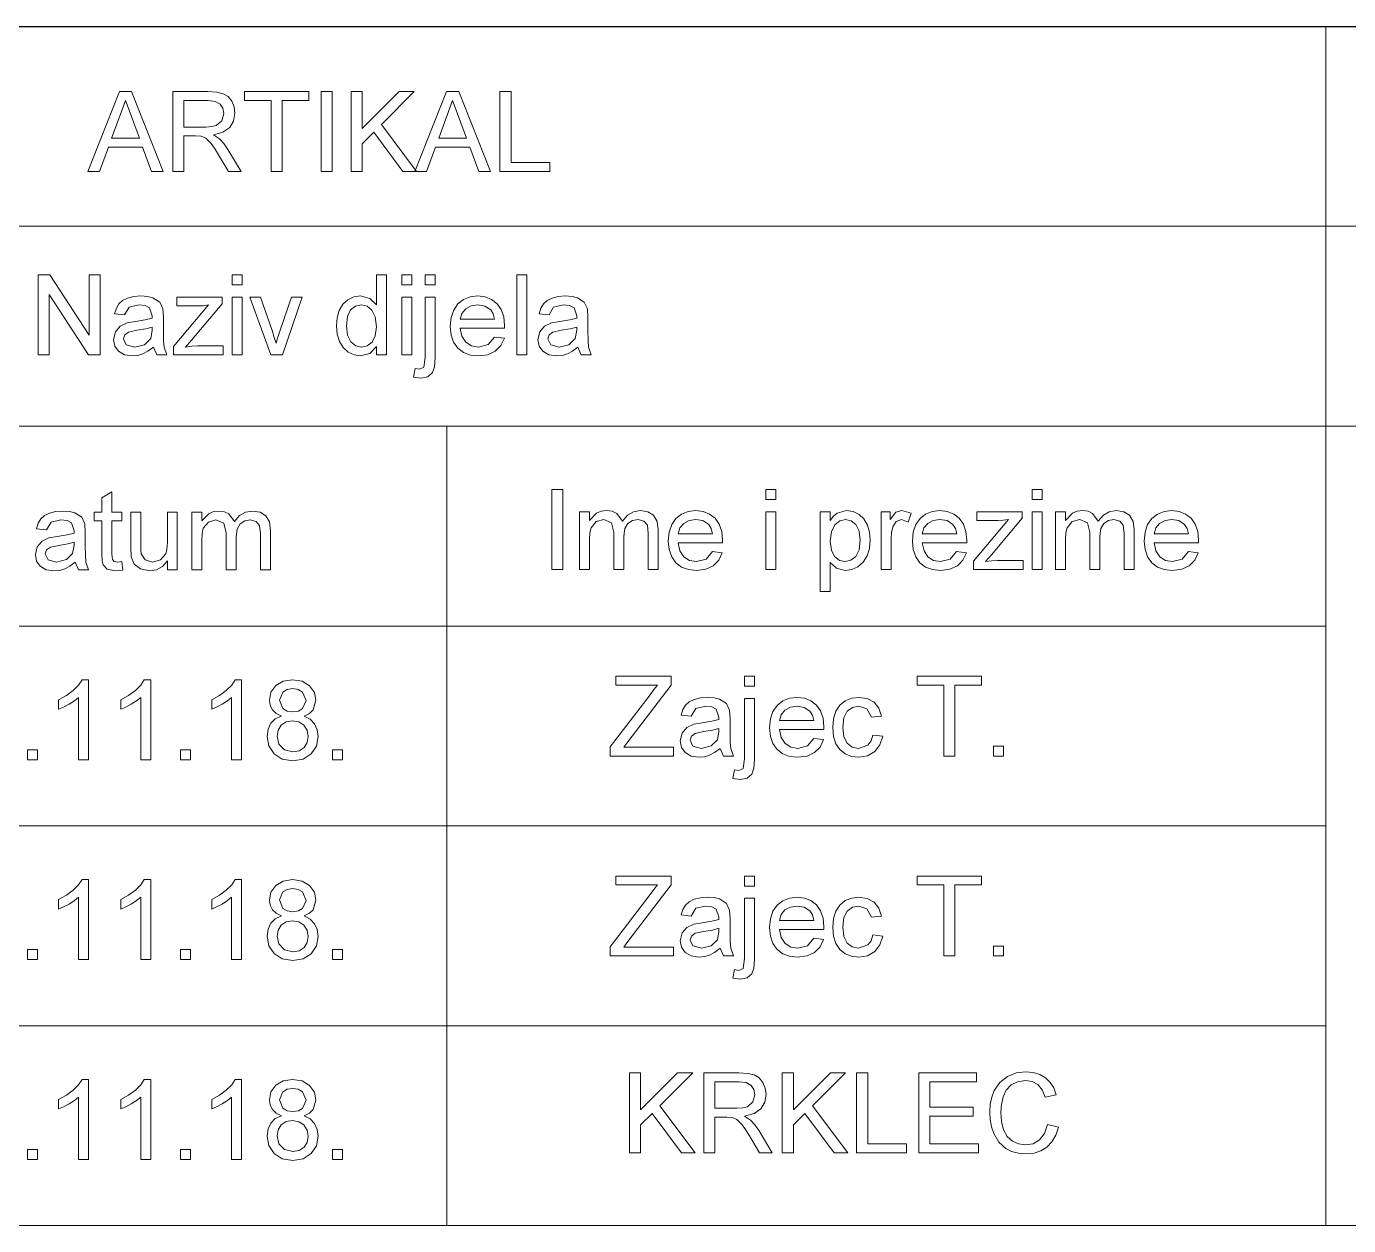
# Model space of a CAD drawing. Extents: x 0 to 420, y 0 to 594.
# Drawn here: x 336.38 to 369.14, y 31.77 to 61.47 of the extents above; entities that cross this region are included whole.
import ezdxf

# ---------------------------------------------------------------- set-up
doc = ezdxf.new("R2010")
doc.units = 0

msp = doc.modelspace()

# ---------------------------------------------------------------- linework, layer by layer
at = {"color": 3, "lineweight": 30}
msp.add_line((201.425, 61.47), (412.971, 61.47), dxfattribs=at)
at = {"lineweight": 13}
for p, q in [((368.578, 61.47), (368.578, 31.77)), ((201.425, 56.52), (412.971, 56.52)), ((412.971, 51.57), (201.425, 51.57)), ((201.425, 46.62), (368.578, 46.62)), ((201.425, 41.67), (368.578, 41.67)), ((201.425, 36.72), (368.578, 36.72)), ((201.425, 31.77), (412.971, 31.77))]:
    msp.add_line(p, q, dxfattribs=at)
at = {"lineweight": 13, "ltscale": 0.495}
msp.add_line((346.798, 51.57), (346.798, 31.77), dxfattribs=at)
at = {"lineweight": 13}
for points in [[(337.899, 57.879), (338.684, 59.858), (338.987, 59.858), (339.772, 57.879), (339.481, 57.879), (339.26, 58.484), (338.411, 58.484), (338.189, 57.879)], [(338.492, 58.704), (339.178, 58.704), (338.983, 59.237), (338.9, 59.462), (338.835, 59.638), (338.769, 59.457), (338.701, 59.272)], [(340.008, 57.879), (340.008, 59.858), (340.872, 59.858), (341.095, 59.845), (341.257, 59.805), (341.376, 59.732), (341.468, 59.618), (341.527, 59.476), (341.547, 59.321), (341.514, 59.128), (341.416, 58.969), (341.25, 58.851), (341.013, 58.786), (341.166, 58.687), (341.273, 58.568), (341.374, 58.421), (341.703, 57.879), (341.387, 57.879), (341.136, 58.294), (341.036, 58.452), (340.955, 58.568), (340.828, 58.699), (340.713, 58.75), (340.573, 58.759), (340.283, 58.759), (340.283, 57.879)], [(340.283, 58.978), (340.822, 58.978), (340.974, 58.988), (341.085, 59.016), (341.224, 59.135), (341.272, 59.314), (341.249, 59.443), (341.178, 59.547), (341.058, 59.615), (340.883, 59.638), (340.283, 59.638)], [(342.445, 57.879), (342.445, 59.638), (341.786, 59.638), (341.786, 59.858), (343.38, 59.858), (343.38, 59.638), (342.72, 59.638), (342.72, 57.879)], [(343.682, 57.879), (343.682, 59.858), (343.957, 59.858), (343.957, 57.879)], [(344.424, 57.879), (344.424, 59.858), (344.699, 59.858), (344.699, 58.941), (345.616, 59.858), (345.991, 59.858), (345.176, 59.043), (346.046, 57.879), (345.71, 57.879), (344.984, 58.85), (344.699, 58.566), (344.699, 57.879)], [(346.003, 57.879), (346.788, 59.858), (347.091, 59.858), (347.876, 57.879), (347.585, 57.879), (347.364, 58.484), (346.515, 58.484), (346.293, 57.879)], [(346.596, 58.704), (347.282, 58.704), (347.087, 59.237), (347.004, 59.462), (346.939, 59.638), (346.873, 59.457), (346.805, 59.272)], [(348.112, 57.879), (348.112, 59.858), (348.387, 59.858), (348.387, 58.099), (349.349, 58.099), (349.349, 57.879)], [(336.668, 53.337), (336.668, 55.316), (336.959, 55.316), (337.932, 53.822), (337.932, 55.316), (338.207, 55.316), (338.207, 53.337), (337.916, 53.337), (336.943, 54.832), (336.943, 53.337)], [(341.478, 55.069), (341.478, 55.316), (341.725, 55.316), (341.725, 55.069)], [(345.051, 53.337), (345.051, 53.545), (344.887, 53.369), (344.661, 53.31), (344.501, 53.333), (344.355, 53.403), (344.231, 53.516), (344.139, 53.665), (344.081, 53.845), (344.062, 54.051), (344.079, 54.253), (344.132, 54.436), (344.221, 54.589), (344.344, 54.702), (344.494, 54.771), (344.66, 54.794), (344.888, 54.734), (345.051, 54.578), (345.051, 55.316), (345.299, 55.316), (345.299, 53.337)], [(345.683, 55.069), (345.683, 55.316), (345.931, 55.316), (345.931, 55.069)], [(346.261, 55.069), (346.261, 55.316), (346.508, 55.316), (346.508, 55.069)], [(348.531, 53.337), (348.531, 55.316), (348.778, 55.316), (348.778, 53.337)], [(339.526, 53.53), (339.392, 53.427), (339.267, 53.359), (339.142, 53.322), (339.009, 53.31), (338.808, 53.338), (338.659, 53.424), (338.568, 53.555), (338.537, 53.717), (338.583, 53.908), (338.704, 54.046), (338.872, 54.125), (339.08, 54.161), (339.326, 54.2), (339.498, 54.244), (339.499, 54.303), (339.433, 54.498), (339.323, 54.555), (339.169, 54.574), (338.927, 54.52), (338.812, 54.327), (338.564, 54.354), (338.608, 54.492), (338.672, 54.6), (338.763, 54.682), (338.888, 54.744), (339.04, 54.781), (339.216, 54.794), (339.383, 54.783), (339.516, 54.75), (339.686, 54.641), (339.762, 54.474), (339.774, 54.257), (339.774, 53.95), (339.778, 53.684), (339.79, 53.529), (339.856, 53.337), (339.609, 53.337)], [(340.021, 53.337), (340.021, 53.544), (340.89, 54.574), (340.756, 54.554), (340.639, 54.547), (340.104, 54.547), (340.104, 54.767), (341.231, 54.767), (341.231, 54.603), (340.467, 53.698), (340.325, 53.53), (340.478, 53.55), (340.62, 53.557), (341.258, 53.557), (341.258, 53.337)], [(341.478, 53.337), (341.478, 54.767), (341.725, 54.767), (341.725, 53.337)], [(342.436, 53.337), (341.918, 54.767), (342.18, 54.767), (342.474, 53.911), (342.521, 53.769), (342.564, 53.622), (342.602, 53.747), (342.652, 53.894), (342.948, 54.767), (343.21, 54.767), (342.726, 53.337)], [(345.683, 53.337), (345.683, 54.767), (345.931, 54.767), (345.931, 53.337)], [(345.969, 52.787), (346.014, 52.999), (346.122, 52.98), (346.226, 53.029), (346.261, 53.273), (346.261, 54.767), (346.508, 54.767), (346.508, 53.261), (346.491, 53.038), (346.441, 52.895), (346.326, 52.794), (346.155, 52.76)], [(347.978, 53.777), (348.221, 53.75), (348.134, 53.564), (347.996, 53.425), (347.81, 53.339), (347.578, 53.31), (347.379, 53.331), (347.209, 53.395), (347.069, 53.502), (346.965, 53.647), (346.902, 53.826), (346.882, 54.04), (346.903, 54.261), (346.966, 54.446), (347.071, 54.596), (347.211, 54.706), (347.375, 54.772), (347.564, 54.794), (347.747, 54.773), (347.907, 54.709), (348.043, 54.602), (348.146, 54.456), (348.208, 54.276), (348.228, 54.061), (348.227, 53.997), (347.129, 53.997), (347.171, 53.797), (347.269, 53.65), (347.41, 53.56), (347.582, 53.53), (347.821, 53.589)], [(350.042, 53.53), (349.908, 53.427), (349.783, 53.359), (349.658, 53.322), (349.525, 53.31), (349.324, 53.338), (349.175, 53.424), (349.084, 53.555), (349.053, 53.717), (349.099, 53.908), (349.22, 54.046), (349.388, 54.125), (349.596, 54.161), (349.842, 54.2), (350.014, 54.244), (350.015, 54.303), (349.949, 54.498), (349.839, 54.555), (349.685, 54.574), (349.443, 54.52), (349.328, 54.327), (349.08, 54.354), (349.124, 54.492), (349.188, 54.6), (349.279, 54.682), (349.404, 54.744), (349.556, 54.781), (349.732, 54.794), (349.899, 54.783), (350.032, 54.75), (350.202, 54.641), (350.278, 54.474), (350.29, 54.257), (350.29, 53.95), (350.294, 53.684), (350.306, 53.529), (350.372, 53.337), (350.125, 53.337)], [(344.309, 54.052), (344.337, 53.822), (344.421, 53.659), (344.542, 53.562), (344.684, 53.53), (344.826, 53.561), (344.944, 53.654), (345.024, 53.81), (345.051, 54.032), (345.024, 54.275), (344.942, 54.443), (344.82, 54.541), (344.674, 54.574), (344.531, 54.543), (344.413, 54.448), (344.335, 54.286)], [(347.129, 54.217), (347.981, 54.217), (347.948, 54.354), (347.883, 54.452), (347.741, 54.544), (347.563, 54.574), (347.399, 54.55), (347.263, 54.477), (347.169, 54.363)], [(339.499, 54.024), (339.339, 53.98), (339.115, 53.944), (338.91, 53.901), (338.817, 53.831), (338.784, 53.729), (338.855, 53.587), (339.064, 53.53), (339.305, 53.588), (339.46, 53.739), (339.498, 53.948)], [(350.015, 54.024), (349.855, 53.98), (349.631, 53.944), (349.426, 53.901), (349.333, 53.831), (349.3, 53.729), (349.371, 53.587), (349.58, 53.53), (349.821, 53.588), (349.976, 53.739), (350.014, 53.948)], [(338.745, 48.219), (338.772, 48.005), (338.589, 47.984), (338.383, 48.025), (338.28, 48.133), (338.258, 48.236), (338.25, 48.414), (338.25, 49.221), (338.058, 49.221), (338.058, 49.441), (338.25, 49.441), (338.25, 49.794), (338.497, 49.939), (338.497, 49.441), (338.745, 49.441), (338.745, 49.221), (338.497, 49.221), (338.497, 48.399), (338.51, 48.268), (338.553, 48.221), (338.637, 48.204)], [(349.397, 48.022), (349.397, 50.001), (349.672, 50.001), (349.672, 48.022)], [(354.702, 49.754), (354.702, 50.001), (354.949, 50.001), (354.949, 49.754)], [(361.298, 49.754), (361.298, 50.001), (361.546, 50.001), (361.546, 49.754)], [(337.59, 48.204), (337.456, 48.101), (337.331, 48.034), (337.206, 47.996), (337.072, 47.984), (336.872, 48.013), (336.723, 48.099), (336.631, 48.229), (336.601, 48.391), (336.647, 48.582), (336.768, 48.72), (336.936, 48.8), (337.144, 48.836), (337.39, 48.874), (337.562, 48.919), (337.563, 48.977), (337.497, 49.172), (337.387, 49.229), (337.233, 49.248), (336.991, 49.194), (336.876, 49.001), (336.628, 49.029), (336.672, 49.166), (336.736, 49.274), (336.827, 49.357), (336.952, 49.418), (337.104, 49.456), (337.279, 49.468), (337.447, 49.457), (337.58, 49.425), (337.75, 49.315), (337.826, 49.148), (337.838, 48.932), (337.838, 48.624), (337.842, 48.359), (337.854, 48.203), (337.92, 48.012), (337.673, 48.012)], [(340.476, 48.012), (340.476, 49.441), (340.724, 49.441), (340.724, 49.226), (340.898, 49.402), (341.014, 49.452), (341.145, 49.468), (341.285, 49.451), (341.398, 49.4), (341.537, 49.209), (341.663, 49.353), (341.811, 49.439), (341.983, 49.468), (342.172, 49.439), (342.313, 49.351), (342.399, 49.202), (342.428, 48.989), (342.428, 48.012), (342.181, 48.012), (342.181, 48.901), (342.157, 49.108), (342.072, 49.21), (341.926, 49.248), (341.788, 49.224), (341.676, 49.149), (341.601, 49.021), (341.576, 48.832), (341.576, 48.012), (341.329, 48.012), (341.329, 48.929), (341.269, 49.169), (341.076, 49.248), (340.888, 49.195), (340.763, 49.04), (340.734, 48.914), (340.724, 48.744), (340.724, 48.012)], [(350.084, 48.022), (350.084, 49.451), (350.332, 49.451), (350.332, 49.236), (350.505, 49.412), (350.622, 49.462), (350.752, 49.479), (350.893, 49.462), (351.006, 49.41), (351.145, 49.219), (351.27, 49.363), (351.419, 49.45), (351.59, 49.479), (351.78, 49.45), (351.92, 49.362), (352.007, 49.212), (352.036, 49), (352.036, 48.022), (351.788, 48.022), (351.788, 48.912), (351.765, 49.119), (351.679, 49.22), (351.534, 49.259), (351.396, 49.234), (351.283, 49.16), (351.208, 49.031), (351.184, 48.843), (351.184, 48.022), (350.936, 48.022), (350.936, 48.94), (350.877, 49.179), (350.684, 49.259), (350.496, 49.206), (350.37, 49.05), (350.341, 48.925), (350.332, 48.755), (350.332, 48.022)], [(353.379, 48.462), (353.622, 48.434), (353.536, 48.249), (353.398, 48.11), (353.211, 48.024), (352.979, 47.995), (352.78, 48.016), (352.611, 48.08), (352.471, 48.187), (352.367, 48.332), (352.304, 48.511), (352.283, 48.725), (352.304, 48.946), (352.367, 49.131), (352.473, 49.281), (352.612, 49.391), (352.776, 49.457), (352.965, 49.479), (353.149, 49.458), (353.308, 49.393), (353.444, 49.287), (353.547, 49.141), (353.609, 48.961), (353.63, 48.745), (353.629, 48.682), (352.53, 48.682), (352.572, 48.482), (352.67, 48.335), (352.811, 48.245), (352.984, 48.215), (353.223, 48.274)], [(356.049, 47.472), (356.049, 49.451), (356.296, 49.451), (356.296, 49.232), (356.377, 49.34), (356.467, 49.417), (356.698, 49.479), (356.865, 49.456), (357.012, 49.385), (357.131, 49.273), (357.216, 49.121), (357.268, 48.943), (357.286, 48.748), (357.266, 48.54), (357.208, 48.355), (357.112, 48.201), (356.981, 48.088), (356.828, 48.018), (356.668, 47.995), (356.453, 48.051), (356.296, 48.194), (356.296, 47.472)], [(357.56, 48.022), (357.56, 49.451), (357.78, 49.451), (357.78, 49.26), (357.924, 49.436), (358.07, 49.479), (358.302, 49.411), (358.223, 49.19), (358.06, 49.259), (357.929, 49.21), (357.846, 49.075), (357.817, 48.937), (357.808, 48.786), (357.808, 48.022)], [(359.426, 48.462), (359.669, 48.434), (359.583, 48.249), (359.445, 48.11), (359.258, 48.024), (359.026, 47.995), (358.827, 48.016), (358.658, 48.08), (358.518, 48.187), (358.413, 48.332), (358.351, 48.511), (358.33, 48.725), (358.351, 48.946), (358.414, 49.131), (358.52, 49.281), (358.659, 49.391), (358.823, 49.457), (359.012, 49.479), (359.196, 49.458), (359.355, 49.393), (359.491, 49.287), (359.594, 49.141), (359.656, 48.961), (359.677, 48.745), (359.676, 48.682), (358.577, 48.682), (358.619, 48.482), (358.717, 48.335), (358.858, 48.245), (359.031, 48.215), (359.27, 48.274)], [(361.876, 48.022), (361.876, 49.451), (362.123, 49.451), (362.123, 49.236), (362.297, 49.412), (362.413, 49.462), (362.544, 49.479), (362.685, 49.462), (362.797, 49.41), (362.936, 49.219), (363.062, 49.363), (363.21, 49.45), (363.382, 49.479), (363.572, 49.45), (363.712, 49.362), (363.798, 49.212), (363.827, 49), (363.827, 48.022), (363.58, 48.022), (363.58, 48.912), (363.556, 49.119), (363.471, 49.22), (363.325, 49.259), (363.187, 49.234), (363.075, 49.16), (363, 49.031), (362.975, 48.843), (362.975, 48.022), (362.728, 48.022), (362.728, 48.94), (362.669, 49.179), (362.476, 49.259), (362.287, 49.206), (362.162, 49.05), (362.133, 48.925), (362.123, 48.755), (362.123, 48.022)], [(365.171, 48.462), (365.414, 48.434), (365.327, 48.249), (365.189, 48.11), (365.003, 48.024), (364.771, 47.995), (364.572, 48.016), (364.402, 48.08), (364.262, 48.187), (364.158, 48.332), (364.095, 48.511), (364.075, 48.725), (364.096, 48.946), (364.159, 49.131), (364.264, 49.281), (364.404, 49.391), (364.568, 49.457), (364.757, 49.479), (364.94, 49.458), (365.1, 49.393), (365.236, 49.287), (365.339, 49.141), (365.401, 48.961), (365.421, 48.745), (365.42, 48.682), (364.322, 48.682), (364.364, 48.482), (364.462, 48.335), (364.603, 48.245), (364.775, 48.215), (365.014, 48.274)], [(339.872, 48.012), (339.872, 48.237), (339.752, 48.097), (339.606, 48.012), (339.435, 47.984), (339.208, 48.032), (339.051, 48.154), (338.979, 48.333), (338.965, 48.558), (338.965, 49.441), (339.212, 49.441), (339.212, 48.658), (339.216, 48.502), (339.227, 48.406), (339.321, 48.258), (339.5, 48.204), (339.701, 48.259), (339.833, 48.409), (339.862, 48.526), (339.872, 48.685), (339.872, 49.441), (340.119, 49.441), (340.119, 48.012)], [(352.53, 48.902), (353.382, 48.902), (353.349, 49.039), (353.285, 49.137), (353.143, 49.229), (352.964, 49.259), (352.8, 49.235), (352.665, 49.162), (352.57, 49.048)], [(354.702, 48.022), (354.702, 49.451), (354.949, 49.451), (354.949, 48.022)], [(356.296, 48.725), (356.323, 48.498), (356.403, 48.339), (356.522, 48.246), (356.662, 48.215), (356.806, 48.247), (356.928, 48.344), (357.011, 48.508), (357.038, 48.744), (357.011, 48.97), (356.93, 49.131), (356.812, 49.227), (356.673, 49.259), (356.533, 49.225), (356.41, 49.122), (356.325, 48.955)], [(358.577, 48.902), (359.429, 48.902), (359.396, 49.039), (359.332, 49.137), (359.19, 49.229), (359.011, 49.259), (358.847, 49.235), (358.712, 49.162), (358.617, 49.048)], [(359.842, 48.022), (359.842, 48.229), (360.711, 49.259), (360.577, 49.238), (360.46, 49.232), (359.924, 49.232), (359.924, 49.451), (361.051, 49.451), (361.051, 49.288), (360.288, 48.383), (360.146, 48.215), (360.298, 48.235), (360.441, 48.242), (361.079, 48.242), (361.079, 48.022)], [(361.298, 48.022), (361.298, 49.451), (361.546, 49.451), (361.546, 48.022)], [(364.322, 48.902), (365.174, 48.902), (365.141, 49.039), (365.076, 49.137), (364.934, 49.229), (364.756, 49.259), (364.592, 49.235), (364.456, 49.162), (364.362, 49.048)], [(337.563, 48.699), (337.403, 48.655), (337.179, 48.618), (336.974, 48.575), (336.881, 48.505), (336.848, 48.404), (336.919, 48.261), (337.127, 48.204), (337.369, 48.263), (337.524, 48.413), (337.562, 48.622)], [(337.919, 43.309), (337.672, 43.309), (337.672, 44.851), (337.569, 44.768), (337.438, 44.684), (337.3, 44.611), (337.177, 44.559), (337.177, 44.793), (337.372, 44.899), (337.54, 45.024), (337.673, 45.158), (337.76, 45.288), (337.919, 45.288)], [(339.459, 43.309), (339.211, 43.309), (339.211, 44.851), (339.108, 44.768), (338.977, 44.684), (338.839, 44.611), (338.716, 44.559), (338.716, 44.793), (338.911, 44.899), (339.079, 45.024), (339.212, 45.158), (339.299, 45.288), (339.459, 45.288)], [(341.712, 43.309), (341.465, 43.309), (341.465, 44.851), (341.362, 44.768), (341.231, 44.684), (341.093, 44.611), (340.97, 44.559), (340.97, 44.793), (341.165, 44.899), (341.333, 45.024), (341.466, 45.158), (341.553, 45.288), (341.712, 45.288)], [(342.697, 44.388), (342.565, 44.454), (342.473, 44.543), (342.418, 44.654), (342.4, 44.785), (342.439, 44.981), (342.556, 45.143), (342.739, 45.252), (342.973, 45.288), (343.209, 45.251), (343.394, 45.14), (343.514, 44.975), (343.554, 44.779), (343.482, 44.543), (343.391, 44.454), (343.264, 44.388), (343.412, 44.31), (343.521, 44.196), (343.587, 44.051), (343.609, 43.881), (343.565, 43.647), (343.435, 43.454), (343.233, 43.325), (342.977, 43.281), (342.72, 43.325), (342.519, 43.455), (342.388, 43.65), (342.345, 43.887), (342.367, 44.065), (342.436, 44.21), (342.547, 44.32)], [(350.845, 43.397), (350.845, 43.626), (351.831, 44.916), (351.929, 45.044), (352.014, 45.156), (350.982, 45.156), (350.982, 45.376), (352.357, 45.376), (352.357, 45.156), (351.283, 43.752), (351.18, 43.617), (352.412, 43.617), (352.412, 43.397)], [(354.171, 45.128), (354.171, 45.376), (354.418, 45.376), (354.418, 45.128)], [(359.107, 43.397), (359.107, 45.156), (358.447, 45.156), (358.447, 45.376), (360.042, 45.376), (360.042, 45.156), (359.382, 45.156), (359.382, 43.397)], [(342.647, 44.787), (342.733, 44.574), (342.837, 44.512), (342.979, 44.491), (343.119, 44.511), (343.222, 44.573), (343.307, 44.774), (343.219, 44.983), (343.115, 45.047), (342.977, 45.068), (342.838, 45.047), (342.734, 44.985)], [(353.566, 43.589), (353.431, 43.486), (353.306, 43.419), (353.182, 43.382), (353.048, 43.369), (352.847, 43.398), (352.699, 43.484), (352.607, 43.614), (352.577, 43.776), (352.623, 43.967), (352.744, 44.105), (352.912, 44.185), (353.12, 44.221), (353.366, 44.259), (353.537, 44.304), (353.539, 44.363), (353.473, 44.557), (353.362, 44.614), (353.209, 44.634), (352.967, 44.579), (352.851, 44.386), (352.604, 44.414), (352.647, 44.551), (352.711, 44.659), (352.803, 44.742), (352.927, 44.803), (353.08, 44.841), (353.255, 44.853), (353.422, 44.843), (353.555, 44.81), (353.725, 44.7), (353.801, 44.533), (353.813, 44.317), (353.813, 44.009), (353.818, 43.744), (353.83, 43.588), (353.896, 43.397), (353.648, 43.397)], [(353.88, 42.846), (353.925, 43.058), (354.032, 43.039), (354.137, 43.088), (354.171, 43.332), (354.171, 44.826), (354.418, 44.826), (354.418, 43.321), (354.401, 43.097), (354.351, 42.954), (354.236, 42.853), (354.066, 42.819)], [(355.888, 43.836), (356.131, 43.809), (356.044, 43.623), (355.906, 43.484), (355.72, 43.398), (355.488, 43.369), (355.289, 43.39), (355.12, 43.454), (354.98, 43.561), (354.875, 43.706), (354.813, 43.886), (354.792, 44.099), (354.813, 44.32), (354.876, 44.506), (354.982, 44.655), (355.121, 44.765), (355.285, 44.831), (355.474, 44.853), (355.658, 44.832), (355.817, 44.768), (355.953, 44.661), (356.056, 44.515), (356.118, 44.335), (356.139, 44.12), (356.137, 44.056), (355.039, 44.056), (355.081, 43.856), (355.179, 43.71), (355.32, 43.619), (355.493, 43.589), (355.731, 43.648)], [(355.039, 44.276), (355.891, 44.276), (355.858, 44.414), (355.793, 44.512), (355.652, 44.603), (355.473, 44.634), (355.309, 44.609), (355.174, 44.536), (355.079, 44.423)], [(357.348, 43.919), (357.595, 43.891), (357.526, 43.673), (357.397, 43.508), (357.219, 43.404), (357.004, 43.369), (356.823, 43.39), (356.666, 43.454), (356.536, 43.56), (356.437, 43.705), (356.378, 43.887), (356.358, 44.106), (356.377, 44.322), (356.434, 44.508), (356.53, 44.659), (356.666, 44.767), (356.827, 44.832), (357.003, 44.853), (357.213, 44.823), (357.38, 44.732), (357.5, 44.584), (357.568, 44.386), (357.32, 44.359), (357.205, 44.565), (357.005, 44.634), (356.844, 44.602), (356.717, 44.508), (356.634, 44.347), (356.606, 44.113), (356.633, 43.876), (356.714, 43.714), (356.838, 43.62), (356.996, 43.589), (357.229, 43.67), (357.306, 43.773)], [(342.592, 43.89), (342.632, 43.697), (342.772, 43.552), (342.979, 43.501), (343.139, 43.528), (343.26, 43.609), (343.336, 43.731), (343.362, 43.882), (343.335, 44.036), (343.257, 44.161), (343.133, 44.243), (342.971, 44.271), (342.813, 44.244), (342.693, 44.162), (342.617, 44.04)], [(353.539, 44.084), (353.379, 44.04), (353.155, 44.003), (352.949, 43.96), (352.857, 43.891), (352.824, 43.789), (352.895, 43.646), (353.103, 43.589), (353.344, 43.648), (353.499, 43.798), (353.537, 44.007)], [(360.344, 43.397), (360.344, 43.644), (360.591, 43.644), (360.591, 43.397)], [(336.408, 43.309), (336.408, 43.556), (336.655, 43.556), (336.655, 43.309)], [(340.201, 43.309), (340.201, 43.556), (340.448, 43.556), (340.448, 43.309)], [(343.966, 43.309), (343.966, 43.556), (344.214, 43.556), (344.214, 43.309)], [(337.919, 38.359), (337.672, 38.359), (337.672, 39.901), (337.569, 39.818), (337.438, 39.734), (337.3, 39.661), (337.177, 39.609), (337.177, 39.843), (337.372, 39.949), (337.54, 40.074), (337.673, 40.208), (337.76, 40.338), (337.919, 40.338)], [(339.459, 38.359), (339.211, 38.359), (339.211, 39.901), (339.108, 39.818), (338.977, 39.734), (338.839, 39.661), (338.716, 39.609), (338.716, 39.843), (338.911, 39.949), (339.079, 40.074), (339.212, 40.208), (339.299, 40.338), (339.459, 40.338)], [(341.712, 38.359), (341.465, 38.359), (341.465, 39.901), (341.362, 39.818), (341.231, 39.734), (341.093, 39.661), (340.97, 39.609), (340.97, 39.843), (341.165, 39.949), (341.333, 40.074), (341.466, 40.208), (341.553, 40.338), (341.712, 40.338)], [(342.697, 39.438), (342.565, 39.504), (342.473, 39.593), (342.418, 39.704), (342.4, 39.835), (342.439, 40.031), (342.556, 40.193), (342.739, 40.302), (342.973, 40.338), (343.209, 40.301), (343.394, 40.19), (343.514, 40.025), (343.554, 39.829), (343.482, 39.593), (343.391, 39.504), (343.264, 39.438), (343.412, 39.36), (343.521, 39.246), (343.587, 39.101), (343.609, 38.931), (343.565, 38.697), (343.435, 38.504), (343.233, 38.375), (342.977, 38.331), (342.72, 38.375), (342.519, 38.505), (342.388, 38.7), (342.345, 38.937), (342.367, 39.115), (342.436, 39.26), (342.547, 39.37)], [(350.845, 38.447), (350.845, 38.676), (351.831, 39.966), (351.929, 40.094), (352.014, 40.206), (350.982, 40.206), (350.982, 40.426), (352.357, 40.426), (352.357, 40.206), (351.283, 38.802), (351.18, 38.667), (352.412, 38.667), (352.412, 38.447)], [(354.171, 40.178), (354.171, 40.426), (354.418, 40.426), (354.418, 40.178)], [(359.107, 38.447), (359.107, 40.206), (358.447, 40.206), (358.447, 40.426), (360.042, 40.426), (360.042, 40.206), (359.382, 40.206), (359.382, 38.447)], [(342.647, 39.837), (342.733, 39.624), (342.837, 39.562), (342.979, 39.541), (343.119, 39.561), (343.222, 39.623), (343.307, 39.824), (343.219, 40.033), (343.115, 40.097), (342.977, 40.118), (342.838, 40.097), (342.734, 40.035)], [(353.566, 38.639), (353.431, 38.536), (353.306, 38.469), (353.182, 38.432), (353.048, 38.419), (352.847, 38.448), (352.699, 38.534), (352.607, 38.664), (352.577, 38.826), (352.623, 39.017), (352.744, 39.155), (352.912, 39.235), (353.12, 39.271), (353.366, 39.309), (353.537, 39.354), (353.539, 39.413), (353.473, 39.607), (353.362, 39.664), (353.209, 39.684), (352.967, 39.629), (352.851, 39.436), (352.604, 39.464), (352.647, 39.601), (352.711, 39.709), (352.803, 39.792), (352.927, 39.853), (353.08, 39.891), (353.255, 39.903), (353.422, 39.893), (353.555, 39.86), (353.725, 39.75), (353.801, 39.583), (353.813, 39.367), (353.813, 39.059), (353.818, 38.794), (353.83, 38.638), (353.896, 38.447), (353.648, 38.447)], [(353.88, 37.896), (353.925, 38.108), (354.032, 38.089), (354.137, 38.138), (354.171, 38.382), (354.171, 39.876), (354.418, 39.876), (354.418, 38.371), (354.401, 38.147), (354.351, 38.004), (354.236, 37.903), (354.066, 37.869)], [(355.888, 38.886), (356.131, 38.859), (356.044, 38.673), (355.906, 38.534), (355.72, 38.448), (355.488, 38.419), (355.289, 38.44), (355.12, 38.504), (354.98, 38.611), (354.875, 38.756), (354.813, 38.936), (354.792, 39.149), (354.813, 39.37), (354.876, 39.556), (354.982, 39.705), (355.121, 39.815), (355.285, 39.881), (355.474, 39.903), (355.658, 39.882), (355.817, 39.818), (355.953, 39.711), (356.056, 39.565), (356.118, 39.385), (356.139, 39.17), (356.137, 39.106), (355.039, 39.106), (355.081, 38.906), (355.179, 38.76), (355.32, 38.669), (355.493, 38.639), (355.731, 38.698)], [(355.039, 39.326), (355.891, 39.326), (355.858, 39.464), (355.793, 39.562), (355.652, 39.653), (355.473, 39.684), (355.309, 39.659), (355.174, 39.586), (355.079, 39.473)], [(357.348, 38.969), (357.595, 38.941), (357.526, 38.723), (357.397, 38.558), (357.219, 38.454), (357.004, 38.419), (356.823, 38.44), (356.666, 38.504), (356.536, 38.61), (356.437, 38.755), (356.378, 38.937), (356.358, 39.156), (356.377, 39.372), (356.434, 39.558), (356.53, 39.709), (356.666, 39.817), (356.827, 39.882), (357.003, 39.903), (357.213, 39.873), (357.38, 39.782), (357.5, 39.634), (357.568, 39.436), (357.32, 39.409), (357.205, 39.615), (357.005, 39.684), (356.844, 39.652), (356.717, 39.558), (356.634, 39.397), (356.606, 39.163), (356.633, 38.926), (356.714, 38.764), (356.838, 38.67), (356.996, 38.639), (357.229, 38.72), (357.306, 38.823)], [(342.592, 38.94), (342.632, 38.747), (342.772, 38.602), (342.979, 38.551), (343.139, 38.578), (343.26, 38.659), (343.336, 38.781), (343.362, 38.932), (343.335, 39.086), (343.257, 39.211), (343.133, 39.293), (342.971, 39.321), (342.813, 39.294), (342.693, 39.212), (342.617, 39.09)], [(353.539, 39.134), (353.379, 39.09), (353.155, 39.053), (352.949, 39.01), (352.857, 38.941), (352.824, 38.839), (352.895, 38.696), (353.103, 38.639), (353.344, 38.698), (353.499, 38.848), (353.537, 39.057)], [(360.344, 38.447), (360.344, 38.694), (360.591, 38.694), (360.591, 38.447)], [(336.408, 38.359), (336.408, 38.606), (336.655, 38.606), (336.655, 38.359)], [(340.201, 38.359), (340.201, 38.606), (340.448, 38.606), (340.448, 38.359)], [(343.966, 38.359), (343.966, 38.606), (344.214, 38.606), (344.214, 38.359)], [(337.919, 33.409), (337.672, 33.409), (337.672, 34.951), (337.569, 34.868), (337.438, 34.784), (337.3, 34.711), (337.177, 34.659), (337.177, 34.893), (337.372, 34.999), (337.54, 35.124), (337.673, 35.258), (337.76, 35.388), (337.919, 35.388)], [(339.459, 33.409), (339.211, 33.409), (339.211, 34.951), (339.108, 34.868), (338.977, 34.784), (338.839, 34.711), (338.716, 34.659), (338.716, 34.893), (338.911, 34.999), (339.079, 35.124), (339.212, 35.258), (339.299, 35.388), (339.459, 35.388)], [(341.712, 33.409), (341.465, 33.409), (341.465, 34.951), (341.362, 34.868), (341.231, 34.784), (341.093, 34.711), (340.97, 34.659), (340.97, 34.893), (341.165, 34.999), (341.333, 35.124), (341.466, 35.258), (341.553, 35.388), (341.712, 35.388)], [(342.697, 34.488), (342.565, 34.554), (342.473, 34.643), (342.418, 34.754), (342.4, 34.885), (342.439, 35.081), (342.556, 35.243), (342.739, 35.352), (342.973, 35.388), (343.209, 35.351), (343.394, 35.24), (343.514, 35.075), (343.554, 34.879), (343.482, 34.643), (343.391, 34.554), (343.264, 34.488), (343.412, 34.41), (343.521, 34.296), (343.587, 34.151), (343.609, 33.981), (343.565, 33.747), (343.435, 33.554), (343.233, 33.425), (342.977, 33.381), (342.72, 33.425), (342.519, 33.555), (342.388, 33.75), (342.345, 33.987), (342.367, 34.165), (342.436, 34.31), (342.547, 34.42)], [(351.323, 33.574), (351.323, 35.553), (351.598, 35.553), (351.598, 34.637), (352.514, 35.553), (352.89, 35.553), (352.074, 34.738), (352.945, 33.574), (352.608, 33.574), (351.882, 34.545), (351.598, 34.261), (351.598, 33.574)], [(353.164, 33.574), (353.164, 35.553), (354.029, 35.553), (354.252, 35.54), (354.414, 35.5), (354.533, 35.427), (354.625, 35.313), (354.684, 35.172), (354.704, 35.016), (354.671, 34.824), (354.573, 34.664), (354.407, 34.546), (354.17, 34.481), (354.322, 34.382), (354.43, 34.263), (354.531, 34.117), (354.86, 33.574), (354.544, 33.574), (354.293, 33.989), (354.192, 34.147), (354.112, 34.264), (353.984, 34.395), (353.87, 34.445), (353.73, 34.454), (353.439, 34.454), (353.439, 33.574)], [(355.107, 33.574), (355.107, 35.553), (355.382, 35.553), (355.382, 34.637), (356.299, 35.553), (356.674, 35.553), (355.859, 34.738), (356.729, 33.574), (356.393, 33.574), (355.667, 34.545), (355.382, 34.261), (355.382, 33.574)], [(356.949, 33.574), (356.949, 35.553), (357.224, 35.553), (357.224, 33.794), (358.186, 33.794), (358.186, 33.574)], [(358.488, 33.574), (358.488, 35.553), (359.917, 35.553), (359.917, 35.333), (358.763, 35.333), (358.763, 34.701), (359.835, 34.701), (359.835, 34.481), (358.763, 34.481), (358.763, 33.794), (359.972, 33.794), (359.972, 33.574)], [(361.677, 34.269), (361.951, 34.203), (361.884, 34.006), (361.787, 33.844), (361.663, 33.715), (361.514, 33.621), (361.344, 33.565), (361.154, 33.547), (360.959, 33.561), (360.79, 33.604), (360.647, 33.676), (360.475, 33.835), (360.349, 34.051), (360.293, 34.219), (360.259, 34.394), (360.247, 34.578), (360.26, 34.774), (360.298, 34.953), (360.361, 35.114), (360.499, 35.316), (360.684, 35.462), (360.904, 35.551), (361.145, 35.581), (361.325, 35.564), (361.485, 35.514), (361.625, 35.431), (361.742, 35.317), (361.832, 35.177), (361.896, 35.009), (361.622, 34.949), (361.544, 35.135), (361.437, 35.262), (361.3, 35.336), (361.132, 35.361), (360.938, 35.333), (360.779, 35.252), (360.658, 35.124), (360.58, 34.959), (360.537, 34.772), (360.522, 34.58), (360.54, 34.344), (360.592, 34.14), (360.681, 33.976), (360.809, 33.86), (360.962, 33.79), (361.128, 33.767), (361.32, 33.798), (361.481, 33.893), (361.602, 34.05)], [(342.647, 34.887), (342.733, 34.674), (342.837, 34.611), (342.979, 34.591), (343.119, 34.611), (343.222, 34.673), (343.307, 34.874), (343.219, 35.083), (343.115, 35.147), (342.977, 35.168), (342.838, 35.147), (342.734, 35.085)], [(353.439, 34.674), (353.978, 34.674), (354.13, 34.683), (354.242, 34.711), (354.381, 34.831), (354.429, 35.009), (354.405, 35.138), (354.335, 35.242), (354.214, 35.31), (354.039, 35.333), (353.439, 35.333)], [(342.592, 33.99), (342.632, 33.797), (342.772, 33.652), (342.979, 33.601), (343.139, 33.628), (343.26, 33.709), (343.336, 33.831), (343.362, 33.982), (343.335, 34.136), (343.257, 34.261), (343.133, 34.343), (342.971, 34.371), (342.813, 34.344), (342.693, 34.262), (342.617, 34.14)], [(336.408, 33.409), (336.408, 33.656), (336.655, 33.656), (336.655, 33.409)], [(340.201, 33.409), (340.201, 33.656), (340.448, 33.656), (340.448, 33.409)], [(343.966, 33.409), (343.966, 33.656), (344.214, 33.656), (344.214, 33.409)]]:
    msp.add_lwpolyline(points, close=True, dxfattribs=at)

doc.saveas('drawing.dxf')
